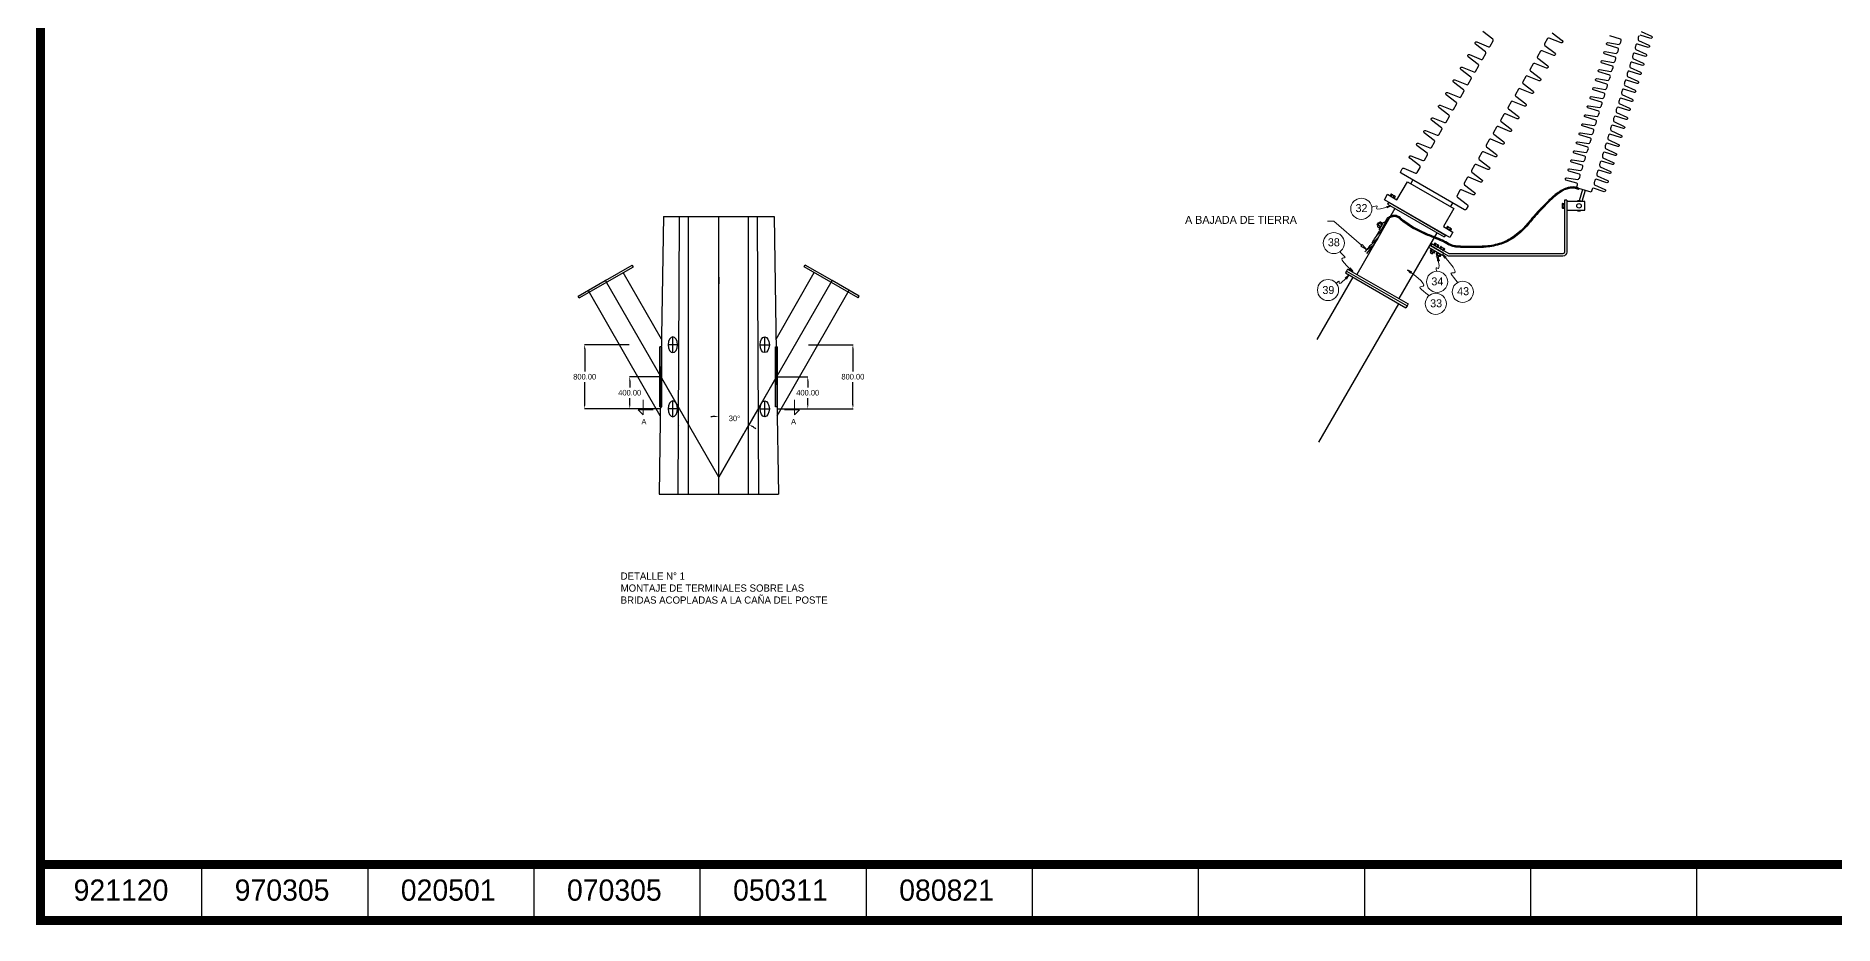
# Model space of a CAD drawing. Header units: centimetres. Extents: x -2770 to 43560, y -78752 to 28241.
# Drawn here: x 44 to 22517, y 44 to 11158 of the extents above; entities that cross this region are included whole.
import ezdxf
from ezdxf.enums import TextEntityAlignment as Align

# ---------------------------------------------------------------- set-up
doc = ezdxf.new("R2010")
doc.units = ezdxf.units.CM
doc.header["$LTSCALE"] = 10
doc.header["$MEASUREMENT"] = 0
doc.layers.get('0').update_dxf_attribs({"linetype": 'CONTINUOUS'})
doc.layers.get('DEFPOINTS').update_dxf_attribs({"color": 2, "linetype": 'CONTINUOUS'})
for name, color, linetype in [('ACERO1', 144, 'CONTINUOUS'), ('ACOTACIONES', 7, 'CONTINUOUS'), ('DIM', 7, 'CONTINUOUS'), ('MARCO', 7, 'CONTINUOUS'), ('TERMINALES', 250, 'CONTINUOUS'), ('TEXTOS', 7, 'CONTINUOUS'), ('TEXTOS @ 1', 7, 'CONTINUOUS')]:
    doc.layers.add(name, color=color, linetype=linetype)
doc.styles.get("Standard").update_dxf_attribs({"font": ''})
doc.styles.add('Zurich', font='')
doc.styles.get('Standard').set_extended_font_data('Zurich Ex BT')
doc.styles.get('Zurich').set_extended_font_data('Zurich Ex BT')
doc.dimstyles.get("Standard").update_dxf_attribs({"dimtxt": 70, "dimasz": 50, "dimexe": 3, "dimexo": 3, "dimgap": 30, "dimtad": 0, "dimtih": 1, "dimtoh": 1, "dimzin": 0, "dimdsep": 46, "dimtxsty": 'Standard', "dimcen": 0.09, "dimclrd": 256, "dimclre": 256, "dimclrt": 256, "dimadec": 0, "dimazin": 0, "dimtfac": 1, "dimtofl": 0, "dimtmove": 0, "dimatfit": 3, "dimfxl": 0, "dimtolj": 1, "dimtzin": 0, "dimlwd": -1, "dimarcsym": 0})

# ---------------------------------------------------------------- blocks, each defined once
blk = doc.blocks.new('*D8')
at = {"layer": 'DEFPOINTS', "color": 0}
for p in [(8578, 10053), (8837, 6357), (8893, 6190), (8578, 5833), (8578, 5643)]:
    blk.add_point(p, dxfattribs=at)
at = {"layer": 'DIM', "lineweight": -2}
blk.add_line((8895, 6192), (8959, 6304), dxfattribs=at)
at = {"layer": 'DIM'}
for start, end in [(93.7707, 97.5414), (52.4906, 56.2613)]:
    blk.add_arc((8578, 5643), 760, start, end, dxfattribs=at)
for points in [[(8528, 6409), (8528, 6393), (8578, 6403)], [(8995, 6268), (9004, 6282), (8957, 6301)]]:
    blk.add_solid(points, dxfattribs=at)
at = {"layer": 'DIM', "insert": (8774, 6377), "char_height": 70, "attachment_point": 5}
blk.add_mtext('\\A1;30°', dxfattribs=at)
blk = doc.blocks.new('*D9')
at = {"layer": 'DEFPOINTS', "color": 0}
for p in [(9301, 6898), (9301, 6498), (9690, 6498)]:
    blk.add_point(p, dxfattribs=at)
at = {"layer": 'TERMINALES', "lineweight": -2}
for p, q in [((9304, 6898), (9693, 6898)), ((9304, 6498), (9693, 6498))]:
    blk.add_line(p, q, dxfattribs=at)
at = {"layer": 'TERMINALES'}
for p, q in [((9690, 6848), (9690, 6763)), ((9690, 6548), (9690, 6632))]:
    blk.add_line(p, q, dxfattribs=at)
for points in [[(9682, 6848), (9699, 6848), (9690, 6898)], [(9682, 6548), (9699, 6548), (9690, 6498)]]:
    blk.add_solid(points, dxfattribs=at)
at = {"layer": 'TERMINALES', "insert": (9690, 6698), "char_height": 70, "attachment_point": 5}
blk.add_mtext('\\A1;400.00', dxfattribs=at)
blk = doc.blocks.new('*D10')
at = {"layer": 'DEFPOINTS', "color": 0}
for p in [(9695, 7298), (9690, 6498), (10254, 6498)]:
    blk.add_point(p, dxfattribs=at)
at = {"layer": 'TERMINALES', "lineweight": -2}
for p, q in [((9698, 7298), (10257, 7298)), ((9693, 6498), (10257, 6498))]:
    blk.add_line(p, q, dxfattribs=at)
at = {"layer": 'TERMINALES'}
for p, q in [((10254, 7248), (10254, 6963)), ((10254, 6548), (10254, 6832))]:
    blk.add_line(p, q, dxfattribs=at)
for points in [[(10246, 7248), (10263, 7248), (10254, 7298)], [(10246, 6548), (10263, 6548), (10254, 6498)]]:
    blk.add_solid(points, dxfattribs=at)
at = {"layer": 'TERMINALES', "insert": (10254, 6898), "char_height": 70, "attachment_point": 5}
blk.add_mtext('\\A1;800.00', dxfattribs=at)
blk = doc.blocks.new('*D11')
at = {"layer": 'DEFPOINTS', "color": 0}
for p in [(7854, 6898), (7465, 6498), (7854, 6498)]:
    blk.add_point(p, dxfattribs=at)
at = {"layer": 'TERMINALES', "lineweight": -2}
for p, q in [((7851, 6898), (7462, 6898)), ((7851, 6498), (7462, 6498))]:
    blk.add_line(p, q, dxfattribs=at)
at = {"layer": 'TERMINALES'}
for p, q in [((7465, 6848), (7465, 6763)), ((7465, 6548), (7465, 6632))]:
    blk.add_line(p, q, dxfattribs=at)
for points in [[(7457, 6848), (7474, 6848), (7465, 6898)], [(7457, 6548), (7474, 6548), (7465, 6498)]]:
    blk.add_solid(points, dxfattribs=at)
at = {"layer": 'TERMINALES', "insert": (7465, 6698), "char_height": 70, "attachment_point": 5}
blk.add_mtext('\\A1;400.00', dxfattribs=at)
blk = doc.blocks.new('*D12')
at = {"layer": 'DEFPOINTS', "color": 0}
for p in [(7460, 7298), (6902, 6498), (7465, 6498)]:
    blk.add_point(p, dxfattribs=at)
at = {"layer": 'TERMINALES', "lineweight": -2}
for p, q in [((7457, 7298), (6899, 7298)), ((7462, 6498), (6899, 6498))]:
    blk.add_line(p, q, dxfattribs=at)
at = {"layer": 'TERMINALES'}
for p, q in [((6902, 7248), (6902, 6963)), ((6902, 6548), (6902, 6832))]:
    blk.add_line(p, q, dxfattribs=at)
for points in [[(6893, 7248), (6910, 7248), (6902, 7298)], [(6893, 6548), (6910, 6548), (6902, 6498)]]:
    blk.add_solid(points, dxfattribs=at)
at = {"layer": 'TERMINALES', "insert": (6902, 6898), "char_height": 70, "attachment_point": 5}
blk.add_mtext('\\A1;800.00', dxfattribs=at)
blk = doc.blocks.new('_ClosedBlank')
at = {"color": 0, "linetype": 'ByBlock', "lineweight": -2}
for p, q in [((-1, 0.17), (0, 0)), ((-1, 0.17), (-1, -0.17)), ((0, 0), (-1, -0.17))]:
    blk.add_line(p, q, dxfattribs=at)
blk = doc.blocks.new('A$C6D2600F1')
for p, q in [((144, 187), (96, 142)), ((106, 244), (97, 228)), ((105, 224), (97, 228)), ((118, 246), (101, 217)), ((174, 243), (101, 116)), ((114, 240), (106, 244)), ((111, 235), (108, 229)), ((135, 228), (116, 196)), ((118, 188), (116, 196)), ((128, 180), (119, 186)), ((121, 184), (128, 180)), ((123, 207), (122, 206)), ((128, 180), (163, 242)), ((128, 180), (163, 242)), ((143, 242), (128, 217)), ((132, 223), (128, 217)), ((132, 223), (128, 217)), ((137, 233), (138, 234)), ((152, 247), (144, 244)), ((163, 242), (154, 246)), ((163, 242), (155, 246)), ((172, 244), (155, 227)), ((158, 252), (174, 243)), ((62, 57), (9, 22)), ((65, 61), (12, 0)), ((104, 123), (47, 66)), ((101, 116), (65, 61))]:
    blk.add_line(p, q)
for centre, radius, start, end in [((-914, 773), 1191, 327.0512, 330), ((106, 215), 5.64, 150, 240), ((107, 216), 5.64, 60, 150), ((113, 226), 5.64, 150, 240), ((116, 232), 5.64, 60, 150), ((117, 208), 5.64, 240, 330), ((122, 242), 5.64, 150, 240), ((123, 243), 5.64, 60, 150), ((121, 188), 2.79, 189.2723, 240), ((-1802, 1286), 2217, 330, 330.1927), ((123, 220), 5.64, 240, 330), ((118, 210), 5.64, 330, 60), ((132, 235), 5.64, 240, 330), ((133, 237), 5.64, 330, 60), ((145, 241), 2.79, 110.7277, 150), ((153, 244), 2.79, 60, 110.7277), ((-1802, 1286), 2217, 332.0091, 332.1869), ((-146, 187), 227, 310.1584, 318.8804), ((-223, 254), 328, 318.8804, 326.2085), ((-13416, 8876), 16089, 326.8696, 327.0512)]:
    blk.add_arc(centre, radius, start, end)
at = {"layer": 'ACOTACIONES'}
for p, q in [((114, 204), (103, 210)), ((121, 215), (110, 221)), ((129, 230), (119, 237)), ((136, 242), (125, 248))]:
    blk.add_line(p, q, dxfattribs=at)
blk = doc.blocks.new('CABEZA')
for p, q in [((-13, 10), (-13, 2)), ((-11, 12), (-8, 12)), ((-11, 0), (-8, 0)), ((-8, 12), (8, 12)), ((-8, 0), (8, 0)), ((-6, 10), (-6, 2)), ((6, 10), (6, 2)), ((8, 12), (11, 12)), ((8, 0), (11, 0)), ((13, 10), (13, 2))]:
    blk.add_line(p, q)
for centre, start, end in [((-11, 10), 90, 180), ((-11, 2), 180, 270), ((-8, 10), 0, 90), ((-8, 2), 270, 360), ((-3, 10), 90, 180), ((-3, 2), 180, 270), ((3, 10), 0, 90), ((3, 2), 270, 360), ((8, 10), 90, 180), ((8, 2), 180, 270), ((11, 10), 0, 90), ((11, 2), 270, 0)]:
    blk.add_arc(centre, 2.5, start, end)
blk = doc.blocks.new('Marco y Logo')
at = {"layer": 'MARCO', "linetype": 'Continuous'}
for p, q in [((2113, 802), (2113, 100)), ((4190, 802), (4190, 100)), ((6266, 802), (6266, 100)), ((8342, 802), (8342, 100)), ((10419, 802), (10419, 100)), ((12495, 802), (12495, 100)), ((14571, 802), (14571, 100)), ((16648, 802), (16648, 100)), ((18724, 802), (18724, 100)), ((20800, 802), (20800, 100))]:
    blk.add_line(p, q, dxfattribs=at)
at = {"layer": 'MARCO', "linetype": 'Continuous', "const_width": 113}
blk.add_lwpolyline([(43504, 100), (43504, 28185), (100, 28185), (100, 100)], close=True, dxfattribs=at)
blk.add_lwpolyline([(33330, 802), (100, 802)], dxfattribs=at)
at = {"layer": 'TEXTOS'}
for s, p in [('921120', (1107, 348)), ('970305', (3120, 348)), ('020501', (5196, 348)), ('070305', (7273, 348)), ('050311', (9349, 348))]:
    blk.add_text(s, height=265.4, dxfattribs=at).set_placement(p, align=Align.CENTER)

msp = doc.modelspace()

# ---------------------------------------------------------------- linework, layer by layer
for p, q in [((17225.96, 9310.864), (17252.605, 9357.014)), ((19322.491, 9237.888), (19326.533, 9250.705)), ((19322.491, 9237.888), (19322.491, 9237.888)), ((19372.553, 9236.699), (19330.405, 9098.223)), ((19406.84, 9226.263), (19364.692, 9087.787)), ((17029.664, 9000.781), (16554.112, 8177.101)), ((16952.131, 9078.394), (16937.907, 9053.757)), ((16937.907, 9053.757), (17645.969, 8644.957)), ((16952.131, 9078.394), (17660.193, 8669.594)), ((17724.604, 9022.972), (17751.249, 9069.122)), ((17554.212, 8697.933), (17078.66, 7874.253)), ((17489.955, 8558.501), (17475.731, 8533.864)), ((17660.193, 8669.594), (17645.969, 8644.957)), ((17473.19, 8444.103), (17484.882, 8464.353)), ((17473.19, 8444.103), (17493.445, 8432.409)), ((17493.445, 8432.409), (17505.136, 8452.659)), ((17548.153, 8400.824), (17559.844, 8421.074)), ((17548.153, 8400.824), (17568.407, 8389.13)), ((17568.407, 8389.13), (17580.099, 8409.38)), ((16501.415, 8141.827), (16052.402, 7364.113)), ((16423.882, 8219.44), (16409.658, 8194.803)), ((16409.658, 8194.803), (17166.218, 7758.003)), ((16438.106, 8244.077), (16423.882, 8219.44)), ((16423.882, 8219.44), (17180.442, 7782.64)), ((16423.882, 8219.44), (17180.442, 7782.64)), ((16438.106, 8244.077), (17194.666, 7807.277)), ((17074.461, 7810.979), (16075.253, 6080.301)), ((17180.442, 7782.64), (17166.218, 7758.003)), ((17194.666, 7807.277), (17180.442, 7782.64))]:
    msp.add_line(p, q)
at = {"lineweight": 5}
for p, q in [((16741.832, 9018.425), (16739.745, 9017.844)), ((16765.418, 9025.389), (16741.832, 9018.425)), ((16785.795, 9030.968), (16765.418, 9025.389)), ((16800.903, 9033.689), (16785.795, 9030.968)), ((16800.132, 9004.943), (16803.71, 9015.436)), ((16802.753, 8996.487), (16800.132, 9004.943)), ((16808.686, 9032.082), (16800.903, 9033.689)), ((16816.769, 8992.679), (16802.753, 8996.487)), ((16803.71, 9015.436), (16808.293, 9025.353)), ((16808.293, 9025.353), (16808.686, 9032.082)), ((16847.372, 8996.132), (16816.769, 8992.679)), ((16899.758, 9009.46), (16847.372, 8996.132)), ((16979.122, 9035.274), (16899.758, 9009.46)), ((16355.103, 8448.037), (16343.762, 8459.987)), ((16375.145, 8427.582), (16355.103, 8448.037)), ((16365.806, 8373.403), (16373.073, 8380.716)), ((16369.543, 8356.909), (16365.806, 8373.403)), ((16389.806, 8327.321), (16369.543, 8356.909)), ((16373.073, 8380.716), (16385.818, 8382.766)), ((16392.009, 8409.672), (16375.145, 8427.582)), ((16385.818, 8382.766), (16398.52, 8383.468)), ((16432.117, 8280.721), (16389.806, 8327.321)), ((16403.058, 8395.62), (16392.009, 8409.672)), ((16398.52, 8383.468), (16405.654, 8386.738)), ((16405.654, 8386.738), (16403.058, 8395.62)), ((17561.522, 8399.114), (17574.558, 8331.634)), ((17574.558, 8331.634), (17580.129, 8287.47)), ((17626.482, 8425.994), (17707.726, 8332.049)), ((17707.726, 8332.049), (17756.262, 8267.894)), ((16328.01, 8092.038), (16321.656, 8089.825)), ((16330.647, 8086.977), (16328.01, 8092.038)), ((16404.02, 8115.159), (16371.74, 8082.718)), ((16450.482, 8168.394), (16404.02, 8115.159)), ((16502.002, 8213.194), (16432.117, 8280.721)), ((17185.202, 8233.354), (17288.459, 8154.499)), ((17288.459, 8154.499), (17351.862, 8099.166)), ((17351.862, 8099.166), (17383.35, 8063.01)), ((17546.822, 8259.506), (17544.718, 8253.309)), ((17544.718, 8253.309), (17545.408, 8240.685)), ((17545.408, 8240.685), (17547.897, 8223.467)), ((17552.281, 8258.501), (17546.822, 8259.506)), ((17547.897, 8223.467), (17549.05, 8216.48)), ((17559.919, 8253.749), (17552.281, 8258.501)), ((17568.131, 8249.759), (17559.919, 8253.749)), ((17575.308, 8251.043), (17568.131, 8249.759)), ((17579.844, 8262.109), (17575.308, 8251.043)), ((17580.129, 8287.47), (17579.844, 8262.109)), ((17738.753, 8197.417), (17729.298, 8194.07)), ((17729.298, 8194.07), (17731.588, 8182.466)), ((17731.588, 8182.466), (17744.047, 8163.316)), ((17755.002, 8196.859), (17738.753, 8197.417)), ((17744.047, 8163.316), (17763.468, 8138.59)), ((17771.461, 8198.011), (17755.002, 8196.859)), ((17756.262, 8267.894), (17778.674, 8227.913)), ((17763.468, 8138.59), (17786.642, 8110.262)), ((17781.546, 8206.491), (17771.461, 8198.011)), ((17778.674, 8227.913), (17781.546, 8206.491)), ((17786.642, 8110.262), (17810.362, 8080.306)), ((16299.474, 8068.379), (16292.926, 8061.278)), ((16311.858, 8081.284), (16299.474, 8068.379)), ((16321.656, 8089.825), (16311.858, 8081.284)), ((16331.625, 8077.78), (16330.647, 8086.977)), ((16333.583, 8068.6), (16331.625, 8077.78)), ((16339.161, 8063.593), (16333.583, 8068.6)), ((16351, 8066.914), (16339.161, 8063.593)), ((16371.74, 8082.718), (16351, 8066.914)), ((17348.982, 8023.256), (17340.014, 8017.81)), ((17340.014, 8017.81), (17344.837, 8006.417)), ((17344.837, 8006.417), (17361.685, 7989.466)), ((17365.74, 8026.154), (17348.982, 8023.256)), ((17361.685, 7989.466), (17386.852, 7968.293)), ((17382.349, 8030.85), (17365.74, 8026.154)), ((17390.865, 8041.687), (17382.349, 8030.85)), ((17383.35, 8063.01), (17390.865, 8041.687)), ((17386.852, 7968.293), (17416.632, 7944.233)), ((17416.632, 7944.233), (17447.32, 7918.621)), ((17447.32, 7918.621), (17455.181, 7911.341)), ((17810.362, 8080.306), (17814.132, 8075.005)), ((7631.727, 6419.945), (7631.727, 6608.936)), ((9523.963, 6419.945), (9523.963, 6608.936)), ((7726.223, 6482.942), (7568.73, 6482.942)), ((7568.73, 6482.942), (7631.727, 6419.945)), ((7757.722, 6482.942), (7726.223, 6482.942)), ((9397.969, 6482.942), (9429.468, 6482.942)), ((9429.468, 6482.942), (9586.961, 6482.942)), ((9586.961, 6482.942), (9523.963, 6419.945))]:
    msp.add_line(p, q, dxfattribs=at)
at = {"color": 0, "linetype": 'ByBlock'}
for p, q in [((16923.167, 9025.676), (16979.122, 9035.274)), ((16979.122, 9035.274), (16926.235, 9016.862)), ((16979.122, 9035.274), (16929.304, 9008.047)), ((17564.146, 8342.402), (17561.522, 8399.114)), ((17561.522, 8399.114), (17582.397, 8346.318)), ((17561.522, 8399.114), (17573.271, 8344.36)), ((17657.043, 8378.148), (17626.482, 8425.994)), ((17626.482, 8425.994), (17670.908, 8390.646)), ((17626.482, 8425.994), (17663.975, 8384.397)), ((16407.377, 8131.447), (16450.482, 8168.394)), ((16450.482, 8168.394), (16414.534, 8125.455)), ((16450.482, 8168.394), (16421.69, 8119.464)), ((16502.002, 8213.194), (16454.593, 8244.427)), ((16502.002, 8213.194), (16460.94, 8251.271)), ((16467.286, 8258.115), (16502.002, 8213.194)), ((17224.886, 8192.754), (17185.202, 8233.354)), ((17185.202, 8233.354), (17235.908, 8207.819)), ((17185.202, 8233.354), (17230.397, 8200.287))]:
    msp.add_line(p, q, dxfattribs=at)
for points in [[(18996.138, 11196.202), (19121.322, 11099.89, -0.376008061), (19125.34, 11079.622), (19124.504, 11078.174, -0.376008061), (19104.942, 11071.52), (18958.942, 11131.776, 0.376008061), (18938.012, 11124.657), (18900.48, 11059.65, 0.376008061), (18904.779, 11037.965), (19029.964, 10941.653, -0.376008061), (19033.982, 10921.385), (19033.145, 10919.936, -0.376008061), (19013.584, 10913.282), (18867.583, 10973.539, 0.376008061), (18846.654, 10966.419), (18809.122, 10901.412, 0.376008061), (18813.421, 10879.727), (18938.605, 10783.415, -0.376008061), (18942.623, 10763.148), (18941.787, 10761.699, -0.376008061), (18922.226, 10755.045), (18776.225, 10815.301, 0.376008061), (18755.295, 10808.182), (18717.764, 10743.175, 0.376008061), (18722.063, 10721.49), (18847.247, 10625.178, -0.376008061), (18851.265, 10604.91), (18850.428, 10603.461, -0.376008061), (18830.867, 10596.807), (18684.866, 10657.064, 0.376008061), (18663.937, 10649.944), (18626.405, 10584.938, 0.376008061), (18630.704, 10563.252), (18755.888, 10466.94, -0.376008061), (18759.906, 10446.673), (18759.07, 10445.224, -0.376008061), (18739.509, 10438.57), (18593.508, 10498.827, 0.376008061), (18572.579, 10491.707), (18535.047, 10426.7, 0.376008061), (18539.346, 10405.015), (18664.53, 10308.703, -0.376008061), (18668.548, 10288.435), (18667.712, 10286.987, -0.376008061), (18648.15, 10280.333), (18502.15, 10340.589, 0.376008061), (18481.22, 10333.47), (18443.688, 10268.463, 0.376008061), (18447.987, 10246.778), (18573.172, 10150.466, -0.376008061), (18577.19, 10130.198), (18576.353, 10128.749, -0.376008061), (18556.792, 10122.095), (18410.791, 10182.352, 0.376008061), (18389.862, 10175.232), (18352.33, 10110.226, 0.376008061), (18356.629, 10088.54), (18481.813, 9992.228, -0.376008061), (18485.831, 9971.961), (18484.995, 9970.512, -0.376008061), (18465.434, 9963.858), (18319.433, 10024.114, 0.376008061), (18298.503, 10016.995), (18260.972, 9951.988, 0.376008061), (18265.271, 9930.303), (18390.455, 9833.991, -0.376008061), (18394.473, 9813.723), (18393.636, 9812.275, -0.376008061), (18374.075, 9805.62), (18228.074, 9865.877, 0.376008061), (18207.145, 9858.758), (18169.613, 9793.751, 0.376008061), (18173.912, 9772.065), (18299.096, 9675.753, -0.376008061), (18303.114, 9655.486), (18302.278, 9654.037, -0.376008061), (18282.717, 9647.383), (18136.716, 9707.64, 0.376008061), (18115.787, 9700.52), (18078.255, 9635.513, 0.376008061), (18082.554, 9613.828), (18207.738, 9517.516, -0.376008061), (18211.756, 9497.248), (18210.92, 9495.8, -0.376008061), (18191.358, 9489.146), (18045.358, 9549.402, 0.376008061), (18024.428, 9542.283), (17986.896, 9477.276, 0.376008061), (17991.195, 9455.591), (18116.38, 9359.279, -0.376008061), (18120.398, 9339.011), (18119.561, 9337.562, -0.376008061), (18100, 9330.908), (17953.999, 9391.165, 0.376008061), (17933.07, 9384.045), (17895.538, 9319.039, 0.376008061), (17899.837, 9297.353), (18025.021, 9201.041, -0.376008061), (18029.039, 9180.774), (18028.203, 9179.325, -0.376008061), (18008.642, 9172.671), (17862.641, 9232.928, 0.376008061), (17841.711, 9225.808), (17805.33, 9162.793, 0.377625049), (17809.704, 9141.05), (17934.424, 9046.215, -0.377625049), (17938.799, 9024.472), (17919.633, 8991.277, -0.414213562), (17896.716, 8985.137), (17107.138, 9441, -0.414213562), (17100.997, 9463.917), (17120.162, 9497.112, -0.377625049), (17141.179, 9504.195), (17285.669, 9443.602, 0.377625049), (17306.686, 9450.686), (17343.068, 9513.7, 0.376008061), (17338.768, 9535.385), (17213.584, 9631.697, -0.376008061), (17209.566, 9651.965), (17210.403, 9653.414, -0.376008061), (17229.964, 9660.068), (17375.965, 9599.811, 0.376008061), (17396.894, 9606.931), (17434.426, 9671.937, 0.376008061), (17430.127, 9693.623), (17304.943, 9789.935, -0.376008061), (17300.925, 9810.202), (17301.761, 9811.651, -0.376008061), (17321.322, 9818.305), (17467.323, 9758.049, 0.376008061), (17488.253, 9765.168), (17525.784, 9830.175, 0.376008061), (17521.485, 9851.86), (17396.301, 9948.172, -0.376008061), (17392.283, 9968.44), (17393.12, 9969.888, -0.376008061), (17412.681, 9976.543), (17558.682, 9916.286, 0.376008061), (17579.611, 9923.405), (17617.143, 9988.412, 0.376008061), (17612.844, 10010.098), (17487.66, 10106.41, -0.376008061), (17483.642, 10126.677), (17484.478, 10128.126, -0.376008061), (17504.039, 10134.78), (17650.04, 10074.523, 0.376008061), (17670.969, 10081.643), (17708.501, 10146.65, 0.376008061), (17704.202, 10168.335), (17579.018, 10264.647, -0.376008061), (17575, 10284.915), (17575.836, 10286.363, -0.376008061), (17595.398, 10293.017), (17741.398, 10232.761, 0.376008061), (17762.328, 10239.88), (17799.86, 10304.887, 0.376008061), (17795.56, 10326.572), (17670.376, 10422.884, -0.376008061), (17666.358, 10443.152), (17667.195, 10444.601, -0.376008061), (17686.756, 10451.255), (17832.757, 10390.998, 0.376008061), (17853.686, 10398.118), (17891.218, 10463.124, 0.376008061), (17886.919, 10484.81), (17761.735, 10581.122, -0.376008061), (17757.717, 10601.389), (17758.553, 10602.838, -0.376008061), (17778.114, 10609.492), (17924.115, 10549.235, 0.376008061), (17945.045, 10556.355), (17982.576, 10621.362, 0.376008061), (17978.277, 10643.047), (17853.093, 10739.359, -0.376008061), (17849.075, 10759.627), (17849.912, 10761.075, -0.376008061), (17869.473, 10767.73), (18015.474, 10707.473, 0.376008061), (18036.403, 10714.592), (18073.935, 10779.599, 0.376008061), (18069.636, 10801.285), (17944.452, 10897.597, -0.376008061), (17940.434, 10917.864), (17941.27, 10919.313, -0.376008061), (17960.831, 10925.967), (18106.832, 10865.71, 0.376008061), (18127.761, 10872.83), (18165.293, 10937.837, 0.376008061), (18160.994, 10959.522), (18035.81, 11055.834, -0.376008061), (18031.792, 11076.101), (18032.628, 11077.55, -0.376008061), (18052.19, 11084.204), (18198.19, 11023.948, 0.376008061), (18219.12, 11031.067), (18256.652, 11096.074, 0.376008061), (18252.352, 11117.759), (18127.168, 11214.071, -0.376008061)], [(20076.354, 11158.444), (20070.267, 11138.445, 0.201076808), (20072.669, 11101.316), (20202.02, 11042.363, -0.376008061), (20209.668, 11025.413), (20209.23, 11023.972, -0.376008061), (20193.435, 11014.157), (20058.955, 11056.257, 0.376008061), (20042.055, 11045.755), (20035.968, 11025.756, 0.201076808), (20038.371, 10988.628), (20167.721, 10929.674, -0.376008061), (20175.369, 10912.724), (20174.931, 10911.284, -0.376008061), (20159.136, 10901.468), (20024.656, 10943.568, 0.376008061), (20007.757, 10933.066), (20001.67, 10913.067, 0.201076808), (20004.072, 10875.939), (20133.423, 10816.985, -0.376008061), (20141.071, 10800.035), (20140.632, 10798.595, -0.376008061), (20124.838, 10788.78), (19990.357, 10830.879, 0.376008061), (19973.458, 10820.378), (19967.371, 10800.379, 0.201076808), (19969.773, 10763.25), (20099.124, 10704.297, -0.376008061), (20106.772, 10687.346), (20106.334, 10685.906, -0.376008061), (20090.539, 10676.091), (19956.059, 10718.191, 0.376008061), (19939.159, 10707.689), (19933.072, 10687.69, 0.201076808), (19935.475, 10650.561), (20064.825, 10591.608, -0.376008061), (20072.473, 10574.658), (20072.035, 10573.217, -0.376008061), (20056.24, 10563.402), (19921.76, 10605.502, 0.376008061), (19904.861, 10595), (19898.774, 10575.001, 0.201076808), (19901.176, 10537.873), (20030.527, 10478.919, -0.376008061), (20038.175, 10461.969), (20037.736, 10460.528, -0.376008061), (20021.942, 10450.713), (19887.461, 10492.813, 0.376008061), (19870.562, 10482.311), (19864.475, 10462.312, 0.201076808), (19866.877, 10425.184), (19996.228, 10366.23, -0.376008061), (20003.876, 10349.28), (20003.438, 10347.84, -0.376008061), (19987.643, 10338.025), (19853.163, 10380.124, 0.376008061), (19836.263, 10369.622), (19830.176, 10349.624, 0.201076808), (19832.579, 10312.495), (19961.929, 10253.542, -0.376008061), (19969.577, 10236.591), (19969.139, 10235.151, -0.376008061), (19953.344, 10225.336), (19818.864, 10267.436, 0.376008061), (19801.965, 10256.934), (19795.878, 10236.935, 0.201076808), (19798.28, 10199.806), (19927.631, 10140.853, -0.376008061), (19935.279, 10123.902), (19934.84, 10122.462, -0.376008061), (19919.046, 10112.647), (19784.565, 10154.747, 0.376008061), (19767.666, 10144.245), (19761.579, 10124.246, 0.201076808), (19763.981, 10087.118), (19893.332, 10028.164, -0.376008061), (19900.98, 10011.214), (19900.541, 10009.773, -0.376008061), (19884.747, 9999.958), (19750.267, 10042.058, 0.376008061), (19733.367, 10031.556), (19727.28, 10011.557, 0.201076808), (19729.682, 9974.429), (19859.033, 9915.475, -0.376008061), (19866.681, 9898.525), (19866.243, 9897.085, -0.376008061), (19850.448, 9887.269), (19715.968, 9929.369, 0.376008061), (19699.069, 9918.867), (19692.982, 9898.868, 0.201076808), (19695.384, 9861.74), (19824.735, 9802.786, -0.376008061), (19832.382, 9785.836), (19831.944, 9784.396, -0.376008061), (19816.15, 9774.581), (19681.669, 9816.68, 0.376008061), (19664.77, 9806.179), (19658.683, 9786.18, 0.201076808), (19661.085, 9749.051), (19790.436, 9690.098, -0.376008061), (19798.084, 9673.147), (19797.645, 9671.707, -0.376008061), (19781.851, 9661.892), (19647.37, 9703.992, 0.376008061), (19630.471, 9693.49), (19624.384, 9673.491, 0.201076808), (19626.786, 9636.362), (19756.137, 9577.409, -0.376008061), (19763.785, 9560.459), (19763.347, 9559.018, -0.376008061), (19747.552, 9549.203), (19613.072, 9591.303, 0.376008061), (19596.172, 9580.801), (19590.085, 9560.802, 0.201076808), (19592.488, 9523.674), (19721.839, 9464.72, -0.376008061), (19729.486, 9447.77), (19729.048, 9446.33, -0.376008061), (19713.254, 9436.514), (19578.773, 9478.614, 0.376008061), (19561.874, 9468.112), (19555.787, 9448.113, 0.201076808), (19558.189, 9410.985), (19687.54, 9352.031, -0.376008061), (19695.188, 9335.081), (19694.749, 9333.641, -0.376008061), (19678.955, 9323.826), (19544.474, 9365.925, 0.376008061), (19527.575, 9355.424), (19521.488, 9335.425, 0.201076808), (19523.89, 9298.296), (19653.241, 9239.343, -0.376008061), (19660.889, 9222.392), (19660.451, 9220.952, -0.376008061), (19644.656, 9211.137), (19510.176, 9253.237, 0.376008061), (19493.276, 9242.735), (19481.359, 9203.581), (19298.033, 9259.38), (19309.95, 9298.533, 0.376008061), (19301.767, 9316.669), (19166.635, 9356.63, -0.376008061), (19158.987, 9373.581), (19159.426, 9375.021, -0.376008061), (19175.22, 9384.836), (19315.481, 9361.729, 0.201076808), (19338.161, 9391.223), (19344.248, 9411.222, 0.376008061), (19336.065, 9429.358), (19200.934, 9469.319, -0.376008061), (19193.286, 9486.269), (19193.724, 9487.71, -0.376008061), (19209.519, 9497.525), (19349.78, 9474.418, 0.201076808), (19372.46, 9503.912), (19378.547, 9523.911, 0.376008061), (19370.364, 9542.047), (19235.233, 9582.008, -0.376008061), (19227.585, 9598.958), (19228.023, 9600.399, -0.376008061), (19243.818, 9610.214), (19384.079, 9587.106, 0.201076808), (19406.759, 9616.601), (19412.846, 9636.6, 0.376008061), (19404.663, 9654.736), (19269.531, 9694.697, -0.376008061), (19261.883, 9711.647), (19262.322, 9713.087, -0.376008061), (19278.116, 9722.902), (19418.377, 9699.795, 0.201076808), (19441.057, 9729.289), (19447.144, 9749.288, 0.376008061), (19438.962, 9767.424), (19303.83, 9807.385, -0.376008061), (19296.182, 9824.336), (19296.621, 9825.776, -0.376008061), (19312.415, 9835.591), (19452.676, 9812.484, 0.201076808), (19475.356, 9841.978), (19481.443, 9861.977, 0.376008061), (19473.26, 9880.113), (19338.129, 9920.074, -0.376008061), (19330.481, 9937.024), (19330.919, 9938.465, -0.376008061), (19346.714, 9948.28), (19486.975, 9925.173, 0.201076808), (19509.655, 9954.667), (19515.742, 9974.666, 0.376008061), (19507.559, 9992.802), (19372.427, 10032.763, -0.376008061), (19364.779, 10049.713), (19365.218, 10051.154, -0.376008061), (19381.012, 10060.969), (19521.273, 10037.861, 0.201076808), (19543.953, 10067.356), (19550.04, 10087.355, 0.376008061), (19541.858, 10105.491), (19406.726, 10145.452, -0.376008061), (19399.078, 10162.402), (19399.517, 10163.842, -0.376008061), (19415.311, 10173.658), (19555.572, 10150.55, 0.201076808), (19578.252, 10180.045), (19584.339, 10200.043, 0.376008061), (19576.156, 10218.179), (19441.025, 10258.14, -0.376008061), (19433.377, 10275.091), (19433.815, 10276.531, -0.376008061), (19449.61, 10286.346), (19589.871, 10263.239, 0.201076808), (19612.551, 10292.733), (19618.638, 10312.732, 0.376008061), (19610.455, 10330.868), (19475.323, 10370.829, -0.376008061), (19467.676, 10387.78), (19468.114, 10389.22, -0.376008061), (19483.908, 10399.035), (19624.17, 10375.928, 0.201076808), (19646.85, 10405.422), (19652.937, 10425.421, 0.376008061), (19644.754, 10443.557), (19509.622, 10483.518, -0.376008061), (19501.974, 10500.468), (19502.413, 10501.909, -0.376008061), (19518.207, 10511.724), (19658.468, 10488.617, 0.201076808), (19681.148, 10518.111), (19687.235, 10538.11, 0.376008061), (19679.052, 10556.246), (19543.921, 10596.207, -0.376008061), (19536.273, 10613.157), (19536.711, 10614.597, -0.376008061), (19552.506, 10624.413), (19692.767, 10601.305, 0.201076808), (19715.447, 10630.8), (19721.534, 10650.799, 0.376008061), (19713.351, 10668.934), (19578.22, 10708.896, -0.376008061), (19570.572, 10725.846), (19571.01, 10727.286, -0.376008061), (19586.804, 10737.101), (19727.066, 10713.994, 0.201076808), (19749.746, 10743.488), (19755.833, 10763.487, 0.376008061), (19747.65, 10781.623), (19612.518, 10821.584, -0.376008061), (19604.87, 10838.535), (19605.309, 10839.975, -0.376008061), (19621.103, 10849.79), (19761.364, 10826.683, 0.201076808), (19784.044, 10856.177), (19790.131, 10876.176, 0.376008061), (19781.948, 10894.312), (19646.817, 10934.273, -0.376008061), (19639.169, 10951.223), (19639.607, 10952.664, -0.376008061), (19655.402, 10962.479), (19795.663, 10939.372, 0.201076808), (19818.343, 10968.866), (19824.43, 10988.865, 0.376008061), (19816.247, 11007.001), (19681.116, 11046.962, -0.376008061), (19673.468, 11063.912), (19673.906, 11065.352, -0.376008061), (19689.7, 11075.168), (19829.962, 11052.06, 0.201076808), (19852.642, 11081.555), (19858.729, 11101.554, 0.376008061), (19850.546, 11119.69), (19715.414, 11159.651, -0.376008061)], [(20106.968, 11214.005), (20236.319, 11155.052, -0.376008061), (20243.967, 11138.101), (20243.528, 11136.661, -0.376008061), (20227.734, 11126.846), (20093.253, 11168.946, 0.376008061)], [(19329.61, 9249.287, 0.049677976), (19298.382, 9264.721, 0.080265313), (19274.586, 9269.534, 0.018766138), (19242.404, 9269.594, 0.028975121), (19220.744, 9267.56, 0.031660097), (19171.518, 9256.819, 0.048895548), (19139.716, 9244.269, 0.019456774), (19105.53, 9225.035, 0.016241811), (19066.645, 9199.344, 0.006716077), (19020.289, 9165.561, 0.023537162), (19006.767, 9154.394, 0.008514478), (18978.482, 9127.813, 0.005813279), (18938.443, 9087.963, 0.001294841), (18899.423, 9048.007, -0.001397198), (18863.352, 9011.086, -0.003655285), (18844.325, 8992.001, 0.002187491), (18812.122, 8959.889, 0.029341811), (18806.193, 8953.179, 0.013600528), (18792.054, 8934.488, 0.005024386), (18773.336, 8914.48, 0.019051363), (18711.679, 8841.861, -0.020576947), (18654.385, 8774.796, -0.028178168), (18589.31, 8712.16, -0.024003997), (18505.696, 8647.001, -0.035704836), (18431.119, 8602.034, -0.037205281), (18354.033, 8569.73, -0.029781341), (18259.604, 8544.314, -0.031032027), (18166.685, 8531.094, -0.01135538), (18103.977, 8527.542, -0.006323965), (17991.232, 8525.15, -0.020175395), (17800.921, 8531.199, -0.066816311), (17744.409, 8542.982, -0.053367822), (17684.386, 8571.652, 0.038089588), (17601.668, 8614.309, 0.008150042), (17500.637, 8655.093, -0.011038536), (17426.215, 8685.637, -0.011210597), (17325.533, 8732.294, -0.015964984), (17256.709, 8768.852, -0.018314216), (17205.747, 8800.58, -0.013160801), (17137.758, 8849.096, -0.033169507), (17104.419, 8877.893, 0.049094763), (17081.256, 8896.648, 0.039049579), (17063.024, 8906.714, 0.053391106), (17048.545, 8911.508, 0.020170174), (17038.604, 8913.242, 0.023136223), (17029.839, 8913.998, 0.026062689), (17014.668, 8913.812, 0.025742941), (16999.41, 8912.036, 0.025108691), (16982.254, 8908.244, 0.052303918), (16974.38, 8905.17, 0.004229141), (16969.063, 8902.366, 0.001616687), (16955.24, 8894.869, 0.003298441), (16939.068, 8885.892, 0.01754039), (16936.1, 8884.079, 0.100083108), (16932.805, 8880.8, 0.027605536), (16924.321, 8866.421, 0.001110014), (16920.732, 8859.454, -0.000758367), (16915.487, 8849.254, -0.002667709), (16912.379, 8843.31, -0.001470825), (16906.652, 8832.577)], [(19322.491, 9237.888), (19274.057, 9256.105), (19222.773, 9254.274), (19145.846, 9232.308), (19074.414, 9188.377), (19015.803, 9144.445), (18948.034, 9078.547), (18872.939, 9001.667), (18821.654, 8950.414), (18802.391, 8925.852, 0.005189306), (18783.242, 8905.397, 0.019051363), (18722.248, 8833.559, -0.020576947), (18664.235, 8765.653, -0.028178168), (18598.071, 8701.967, -0.024003997), (18513.439, 8636.016, -0.035704836), (18437.22, 8590.059, -0.037205281), (18358.292, 8556.982, -0.029781341), (18262.319, 8531.151, -0.031032027), (18167.75, 8517.696, -0.01135538), (18104.432, 8514.11, -0.006323965), (17991.347, 8511.71, -0.020175395), (17799.952, 8517.794, -0.066816311), (17739.939, 8530.307, -0.053367822), (17677.336, 8560.21, 0.038089588), (17596.434, 8601.93, 0.008150042), (17495.81, 8642.55, -0.011038536), (17420.839, 8673.319, -0.011210597), (17319.61, 8720.229, -0.015964984), (17250.029, 8757.19, -0.018314216), (17198.231, 8789.438, -0.013160801), (17129.666, 8838.365, -0.033169507), (17094.979, 8868.327, 0.049094763), (17073.863, 8885.424, 0.039049579), (17057.466, 8894.477, 0.053391106), (17045.703, 8898.371, 0.020170174), (17036.831, 8899.919, 0.023136223), (17029.304, 8900.569, 0.026062689), (17015.533, 8900.4, 0.025742941), (17001.649, 8898.784, 0.025108691), (16985.81, 8895.283, 0.052303918), (16980.548, 8893.228, 0.004229141), (16975.432, 8890.531, 0.001616687), (16961.685, 8883.076, 0.003298441), (16945.669, 8874.185, 0.015162636), (16943.792, 8873.05, 0.026970893), (16936.255, 8860.24, 0.001110013), (16932.694, 8853.326, -0.000758367), (16927.43, 8843.09, -0.002667709), (16924.255, 8837.019, -0.001470825), (16918.492, 8826.216, -0.001470825)], [(19177.569, 9106.71), (19177.569, 8456.637, -0.414213562), (19126.721, 8405.789), (17697.564, 8405.789), (17475.731, 8533.864)], [(19177.569, 9106.71), (19149.121, 9106.71), (19149.121, 8456.637, -0.414213562), (19126.721, 8434.237), (17705.187, 8434.237), (17489.955, 8558.501)]]:
    msp.add_lwpolyline(points, format="xyb")
for points in [[(16896.844, 9110.314), (16936.044, 9178.21), (17054.874, 9109.603), (17184.794, 9334.631), (17765.77, 8999.205), (17635.85, 8774.177), (17754.68, 8705.57), (17715.48, 8637.674)], [(19177.569, 8978.387), (19401.569, 8978.387), (19401.569, 9090.387), (19177.569, 9090.387)], [(17449.324, 8516.262), (17621.975, 8416.582), (17636.199, 8441.218), (17463.548, 8540.898)]]:
    msp.add_lwpolyline(points, close=True)
at = {"lineweight": 5}
msp.add_lwpolyline([(16611.923, 8541.264), (16266.002, 8842.634), (16186.002, 8842.634)], dxfattribs=at)
for centre in [(16609.211, 8997.356), (16265.444, 8568.603), (16193.055, 7981.865), (17556.197, 8084.542), (17877.03, 7958.804), (17539.72, 7809.793)]:
    msp.add_circle(centre, 132.132, dxfattribs=at)
msp.add_circle((19329.707, 9034.387), 28)
for start, end in [(61.3055865, 118.6944135), (241.3055865, 298.6944135)]:
    msp.add_arc((19329.707, 9034.387), 63.84, start, end)
at = {"layer": 'ACERO1'}
for p, q in [((7885.971, 8901.625), (7850.558, 6653.226)), ((8069.469, 5429.019), (8087.392, 8901.625)), ((8197.845, 5429.019), (8197.845, 8901.625)), ((8577.845, 7750.232), (8577.845, 8901.625)), ((8577.845, 5429.019), (8577.845, 8901.625)), ((8948.32, 5429.019), (8948.32, 8901.625)), ((9079.837, 5429.019), (9061.44, 8901.625)), ((9269.719, 8901.625), (9305.132, 6653.226)), ((8577.845, 8140.675), (8577.845, 8060.675)), ((7867.106, 7273.457), (7841.706, 7273.447)), ((9288.584, 7273.457), (9313.984, 7273.447)), ((7867.106, 6897.535), (7841.706, 6897.535)), ((9288.584, 6897.535), (9313.984, 6897.535)), ((7841.706, 6522.427), (7867.106, 6522.428)), ((9313.984, 6522.427), (9288.584, 6522.428)), ((8948.32, 6285.396), (9007.453, 6387.949)), ((8085.834, 6290.032), (8085.834, 6290.032)), ((8577.845, 5642.887), (8893.176, 6189.76)), ((9069.857, 6290.032), (9069.857, 6290.032))]:
    msp.add_line(p, q, dxfattribs=at)
at = {"layer": 'ACERO1', "color": 0}
msp.add_line((7885.971, 8901.625), (9269.719, 8901.625), dxfattribs=at)
at = {"layer": 'TERMINALES'}
for p, q in [((6821.081, 7906.082), (7159.462, 8099.984)), ((6833.641, 7884.125), (7510.472, 8271.848)), ((7160.668, 8100.675), (7159.462, 8099.984)), ((7160.668, 8100.675), (7496.968, 8293.385)), ((7861.802, 7367.094), (7384.664, 8199.756)), ((7510.472, 8271.848), (7496.968, 8293.385)), ((9293.888, 7367.094), (9771.027, 8199.756)), ((9645.218, 8271.848), (9658.722, 8293.385)), ((10322.049, 7884.125), (9645.218, 8271.848)), ((9995.023, 8100.675), (9658.722, 8293.385)), ((9995.023, 8100.675), (9996.228, 8099.984)), ((10334.61, 7906.082), (9996.228, 8099.984)), ((6833.641, 7884.125), (6821.029, 7906.173)), ((6873.699, 7936.234), (6873.58, 7936.441)), ((7846.793, 6407.737), (6946.889, 7978.174)), ((9308.898, 6407.737), (10208.801, 7978.174)), ((10281.992, 7936.234), (10282.11, 7936.441)), ((10322.049, 7884.125), (10334.662, 7906.173)), ((7841.706, 6522.427), (7841.706, 7273.447)), ((7867.106, 6522.428), (7867.106, 7273.457)), ((9288.584, 6522.428), (9288.584, 7273.457)), ((9313.984, 6522.427), (9313.984, 7273.447)), ((7846.231, 6911.714), (8207.37, 6285.396)), ((9309.46, 6911.714), (8948.32, 6285.396)), ((7850.558, 6653.226), (7831.277, 5429.019)), ((9305.132, 6653.226), (9324.414, 5429.019)), ((8893.176, 6189.76), (8577.845, 5642.887))]:
    msp.add_line(p, q, dxfattribs=at)
at = {"layer": 'TERMINALES', "color": 0}
for p, q in [((8577.845, 5642.887), (7160.668, 8100.675)), ((8577.845, 5642.887), (9995.023, 8100.675)), ((8062.352, 7297.535), (7945.546, 7297.535)), ((8003.949, 7198.965), (8003.949, 7397.029)), ((9093.339, 7297.535), (9210.144, 7297.535)), ((9151.741, 7198.965), (9151.741, 7397.029)), ((8003.949, 6398.425), (8003.949, 6596.488)), ((9151.741, 6398.425), (9151.741, 6596.488)), ((8062.352, 6496.995), (7945.546, 6496.995)), ((9093.339, 6496.995), (9210.144, 6496.995)), ((7831.277, 5429.019), (9324.414, 5429.019))]:
    msp.add_line(p, q, dxfattribs=at)
at = {"layer": 'TERMINALES', "color": 0, "extrusion": (0, 0, -1)}
for centre in [(8003.949, 7297.997), (8003.949, 6497.456)]:
    msp.add_ellipse(centre, major_axis=(0, -99.032), ratio=0.589745021, dxfattribs=at)
at = {"layer": 'TERMINALES', "color": 0}
for centre in [(9151.741, 7297.997), (9151.741, 6497.456)]:
    msp.add_ellipse(centre, major_axis=(0, -99.032), ratio=0.589745021, dxfattribs=at)

# ---------------------------------------------------------------- block references
at = {"yscale": 2.239999989978969, "zscale": 2.24}
for p, xscale, rotation in [((16994.241, 9144.61), 2.240000003347576, 329.9999998535858), ((19149.121, 9034.387), 2.239999989978969, 90), ((17696.483, 8739.17), 2.240000003347576, 329.9999998535858), ((17538.029, 8530.746), 2.240000003347576, 329.9999998535858), ((17509.581, 8481.472), -2.240000003347576, 149.9999998535858), ((17584.543, 8438.193), -2.240000003347576, 149.9999998535858), ((17612.991, 8487.466), 2.240000003347576, 329.9999998535858)]:
    msp.add_blockref('CABEZA', p, dxfattribs=dict(at, xscale=xscale, rotation=rotation))
at = {"xscale": 1.567999999679159, "yscale": 1.567999995313585, "zscale": 1.568}
msp.add_blockref('A$C6D2600F1', (16652.939, 8440.304), dxfattribs=at)
at = {"lineweight": 5, "xscale": 79.99999999817379, "yscale": 79.99999998137355, "zscale": 80, "rotation": 318.9373223554218}
msp.add_blockref('_ClosedBlank', (16672.242, 8488.714), dxfattribs=at)
at = {"layer": 'DIM', "color": 0}
msp.add_blockref('Marco y Logo', (0, 0), dxfattribs=at)

# ---------------------------------------------------------------- texts
at = {"lineweight": 5, "style": 'Zurich'}
for s, p in [('32', (16611.426, 9006.185)), ('38', (16265.547, 8579.031)), ('34', (17559.036, 8089.833)), ('39', (16196.985, 7981.79)), ('33', (17544.151, 7816.201)), ('43', (17881.4, 7967.439))]:
    msp.add_text(s, height=100, dxfattribs=at).set_placement(p, align=Align.MIDDLE)
at = {"style": 'Zurich'}
msp.add_text('A BAJADA DE TIERRA', height=100, dxfattribs=at).set_placement((14406.409, 8809.328))
at = {"lineweight": 5, "style": 'Zurich', "text_generation_flag": 2}
msp.add_attdef('A', text='', height=67.497, dxfattribs=at).set_placement((7643.065, 6337.529), align=Align.MIDDLE)
at = {"lineweight": 5, "style": 'Zurich'}
msp.add_attdef('A', text='', height=67.497, dxfattribs=at).set_placement((9512.625, 6337.529), align=Align.MIDDLE)
at = {"layer": 'TEXTOS'}
msp.add_text('080821', height=265.3706, dxfattribs=at).set_placement((11425.292, 347.541), align=Align.CENTER)
at = {"layer": 'TEXTOS @ 1', "insert": (7351.512, 4451.543), "char_height": 90, "width": 2754.37422, "attachment_point": 1}
msp.add_mtext('DETALLE N° 1\\PMONTAJE DE TERMINALES SOBRE LAS BRIDAS ACOPLADAS A LA CAÑA DEL POSTE', dxfattribs=at)

# ---------------------------------------------------------------- dimensions: what is measured, and where the dimension line sits
at = {"layer": 'DIM'}
dim = msp.add_angular_dim_2l(base=(8837.477, 6357.046), line1=((8577.845, 5832.875), (8577.845, 10053.018)), line2=((8893.176, 6189.76), (8577.845, 5642.887)), dimstyle='Standard', dxfattribs=at)
dim.commit()
dim.dimension.update_dxf_attribs({"geometry": '*D8', "text_midpoint": (8774.315, 6376.939)})
at = {"layer": 'TERMINALES', "color": 0}
for base, p1, p2, picture, middle in [((6901.522, 6497.535), (7460.353, 7297.535), (7465.28, 6497.535), '*D12', (6901.522, 6897.535)), ((10254.168, 6497.535), (9695.337, 7297.535), (9690.41, 6497.535), '*D10', (10254.168, 6897.535)), ((7465.28, 6497.535), (7854.406, 6897.535), (7854.406, 6497.535), '*D11', (7465.28, 6697.535)), ((9690.41, 6497.535), (9301.284, 6897.535), (9301.284, 6497.535), '*D9', (9690.41, 6697.535))]:
    dim = msp.add_linear_dim(base=base, p1=p1, p2=p2, angle=90, dimstyle='Standard', dxfattribs=at)
    dim.commit()
    dim.dimension.update_dxf_attribs({"geometry": picture, "text_midpoint": middle})

doc.saveas('drawing.dxf')
